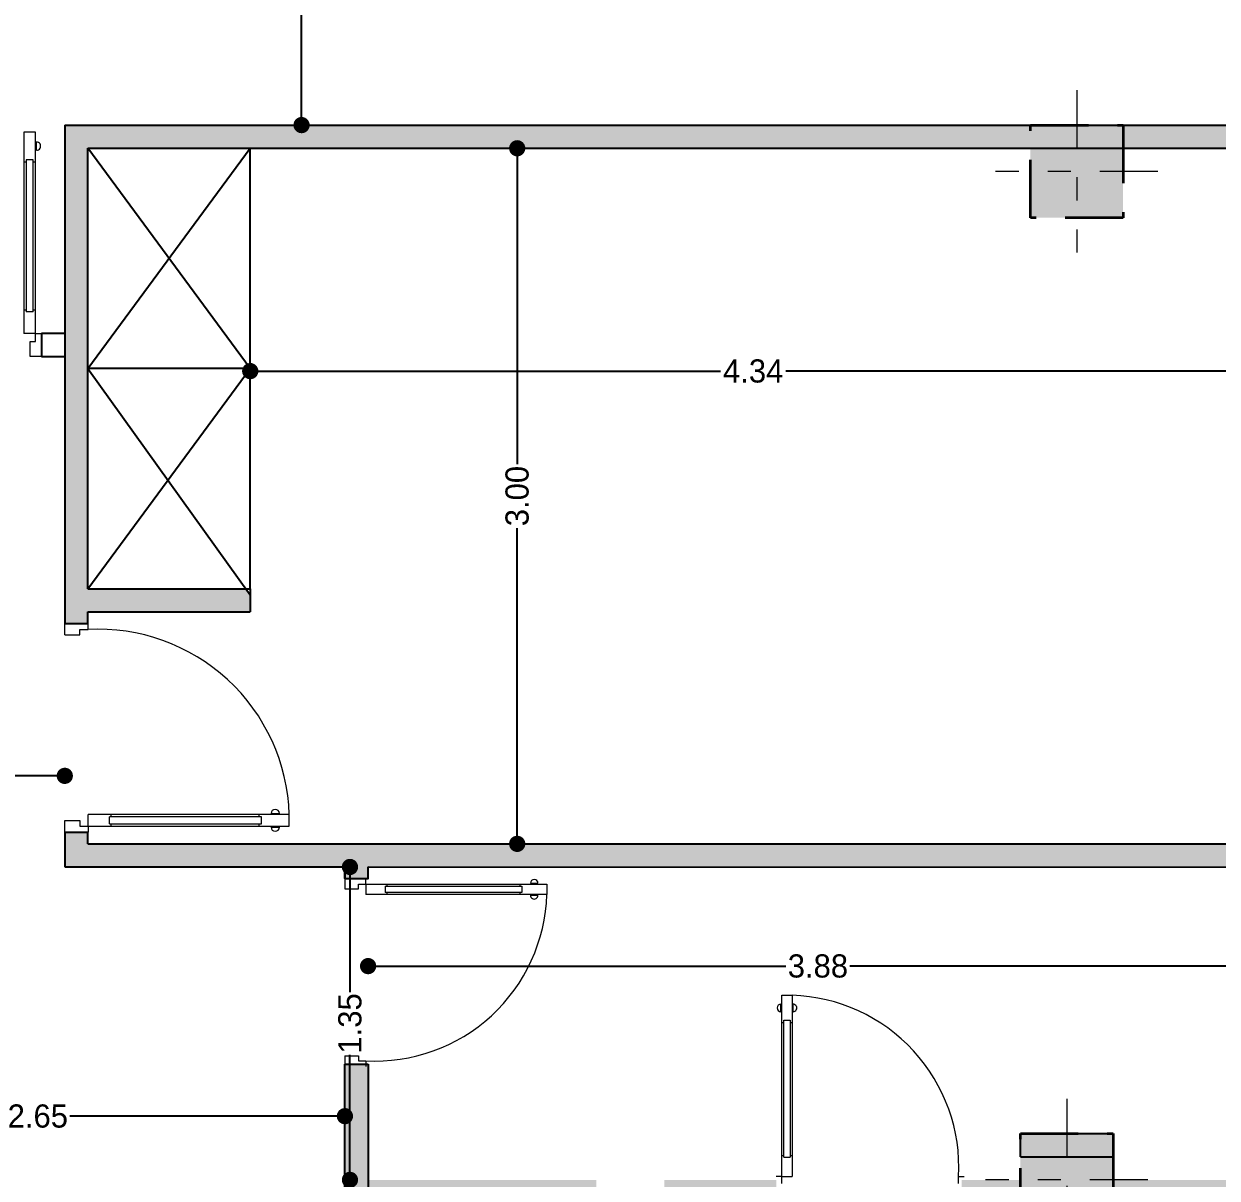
# Model space of a CAD drawing. Header units: inches. Extents: x 555 to 673, y 44 to 86.
# Drawn here: x 657.88 to 663.02, y 70.32 to 75.3 of the extents above; entities that cross this region are included whole.
import ezdxf

# ---------------------------------------------------------------- set-up
doc = ezdxf.new("R2010")
doc.units = ezdxf.units.IN
doc.header["$MEASUREMENT"] = 0
doc.linetypes.add('DASHDOT2', pattern=[0.5, 0.25, -0.125, 0, -0.125])
for name, color, linetype, lineweight in [('column', 173, 'Continuous', 35), ('cul', 173, 'Continuous', 35), ('dim', 142, 'Continuous', 5), ('door', 17, 'Continuous', 0)]:
    doc.layers.add(name, color=color, linetype=linetype, lineweight=lineweight)
doc.styles.add('Roman', font='BOD_CR.TTF')
doc.dimstyles.new('Dakheli', dxfattribs={"dimtxt": 0.1, "dimasz": 0.07, "dimexe": 0, "dimexo": 0.2135, "dimgap": 0.05, "dimtad": 0, "dimzin": 4, "dimdsep": 46, "dimtxsty": 'Roman', "dimblk": 'DOT', "dimcen": 0.092, "dimse1": 1, "dimse2": 1, "dimclrd": 251, "dimclre": 252, "dimclrt": 1, "dimadec": 0, "dimazin": 0, "dimtfac": 1, "dimtmove": 2, "dimatfit": 3, "dimldrblk": 'ORIGIN2', "dimfxl": 1, "dimfxlon": 1, "dimtolj": 1, "dimtzin": 0, "dimarcsym": 0})

# ---------------------------------------------------------------- blocks, each defined once
blk = doc.blocks.new('c40')
at = {"layer": 'cul', "linetype": 'DASHDOT2', "lineweight": 9}
h = blk.add_hatch(color=253, dxfattribs=at)
h.set_gradient(color1=(173, 173, 173), color2=(173, 173, 173), one_color=1, tint=0.6800000071525574, name='SPHERICAL')
h.paths.add_polyline_path([(0, 0.4), (-0.3999999999999986, 0.4), (-0.3999999999999986, 0), (0, 0)])
at = {"layer": 'cul', "color": 7, "linetype": 'DASHDOT2', "lineweight": 9}
for p, q in [((-0.2000000000000028, -0.15), (-0.2000000000000028, 0.55)), ((-0.5499999999999972, 0.2), (0.1499999999999986, 0.2))]:
    blk.add_line(p, q, dxfattribs=at)
at = {"layer": 'cul', "color": 7, "linetype": 'DASHDOT2'}
blk.add_lwpolyline([(0, 0.4), (-0.3999999999999986, 0.4), (-0.3999999999999986, 0), (0, 0)], close=True, dxfattribs=at)
blk = doc.blocks.new('_Dot')
at = {"color": 0, "linetype": 'ByBlock', "lineweight": -2}
blk.add_line((-0.5, 0), (-1, 0), dxfattribs=at)
at = {"color": 0, "linetype": 'ByBlock', "const_width": 0.5}
blk.add_lwpolyline([(-0.25, 0, 1), (0.25, 0, 1)], format="xyb", close=True, dxfattribs=at)
blk = doc.blocks.new('*D105')
at = {"layer": 'Defpoints', "color": 0, "transparency": 16777216}
for p in [(659.0747425806802, 77.96679645633282), (659.1151511036393, 77.96679645633282), (659.1151511036395, 74.8667964563328)]:
    blk.add_point(p, dxfattribs=at)
at = {"layer": 'dim', "color": 251, "lineweight": -2, "transparency": 16777216}
for p, q in [((659.0747425806802, 77.89679645633284), (659.0747425806802, 76.55487367056446)), ((659.0747425806802, 74.9367964563328), (659.0747425806802, 76.27871924210118))]:
    blk.add_line(p, q, dxfattribs=at)
at = {"layer": 'dim', "color": 251, "lineweight": -2, "transparency": 16777216, "xscale": 0.07, "yscale": 0.07, "zscale": 0.07}
for p, rotation in [((659.0747425806802, 77.96679645633282), 90), ((659.0747425806802, 74.8667964563328), 270)]:
    blk.add_blockref('_Dot', p, dxfattribs=dict(at, rotation=rotation))
at = {"layer": 'dim', "color": 1, "transparency": 16777216, "insert": (659.07474258068, 76.41679645633262), "char_height": 0.1, "attachment_point": 5, "rotation": 90, "style": 'Roman'}
blk.add_mtext('\\A1;3.10', dxfattribs=at)
blk = doc.blocks.new('_Origin2')
at = {"color": 0, "linetype": 'ByBlock', "lineweight": -2}
blk.add_line((-0.5, 0), (-1, 0), dxfattribs=at)
for radius in [0.5, 0.25]:
    blk.add_circle((0, 0), radius, dxfattribs=at)
blk = doc.blocks.new('*D112')
at = {"layer": 'Defpoints', "color": 0, "transparency": 16777216}
for p in [(660.005039101627, 74.76679645633286), (660.0760086464549, 74.76679645633286), (660.0760086464551, 71.7662824748864)]:
    blk.add_point(p, dxfattribs=at)
at = {"layer": 'dim', "color": 251, "lineweight": -2, "transparency": 16777216}
for p, q in [((660.005039101627, 74.69679645633286), (660.005039101627, 73.40461667984127)), ((660.005039101627, 71.83628247488639), (660.005039101627, 73.12846225137798))]:
    blk.add_line(p, q, dxfattribs=at)
at = {"layer": 'dim', "color": 251, "lineweight": -2, "transparency": 16777216, "xscale": 0.07, "yscale": 0.07, "zscale": 0.07}
for p, rotation in [((660.005039101627, 74.76679645633286), 90), ((660.005039101627, 71.7662824748864), 270)]:
    blk.add_blockref('_Dot', p, dxfattribs=dict(at, rotation=rotation))
at = {"layer": 'dim', "color": 1, "transparency": 16777216, "insert": (660.0050391016268, 73.26653946560943), "char_height": 0.1, "attachment_point": 5, "rotation": 90, "style": 'Roman'}
blk.add_mtext('\\A1;3.00', dxfattribs=at)
blk = doc.blocks.new('*D113')
at = {"layer": 'Defpoints', "color": 0, "transparency": 16777216}
for p in [(663.1930714392197, 73.80548689767548), (658.8533340502615, 73.14691890438158), (663.1930714392197, 72.38826305952851)]:
    blk.add_point(p, dxfattribs=at)
at = {"layer": 'dim', "color": 251, "lineweight": -2, "transparency": 16777216}
for p, q in [((658.9233340502616, 73.80548689767548), (660.8822110717656, 73.80548689767548)), ((663.1230714392196, 73.80548689767548), (661.1641944177156, 73.80548689767548))]:
    blk.add_line(p, q, dxfattribs=at)
at = {"layer": 'dim', "color": 251, "lineweight": -2, "transparency": 16777216, "xscale": 0.07, "yscale": 0.07, "zscale": 0.07, "rotation": 180}
blk.add_blockref('_Dot', (658.8533340502615, 73.80548689767548), dxfattribs=at)
at = {"layer": 'dim', "color": 251, "lineweight": -2, "transparency": 16777216, "xscale": 0.07, "yscale": 0.07, "zscale": 0.07}
blk.add_blockref('_Dot', (663.1930714392197, 73.80548689767548), dxfattribs=at)
at = {"layer": 'dim', "color": 1, "transparency": 16777216, "insert": (661.0232027447406, 73.80548689767548), "char_height": 0.1, "attachment_point": 5, "style": 'Roman'}
blk.add_mtext('\\A1;4.34', dxfattribs=at)
blk = doc.blocks.new('*D116')
at = {"layer": 'Defpoints', "color": 0, "transparency": 16777216}
for p in [(659.2835818265331, 71.66656948554373), (660.7991739174917, 71.66656948554373), (660.7989812142602, 70.31677466344007)]:
    blk.add_point(p, dxfattribs=at)
at = {"layer": 'dim', "color": 251, "lineweight": -2, "transparency": 16777216}
for p, q in [((659.2835818265331, 71.59656948554374), (659.2835818265331, 71.12687268009371)), ((659.2835818265331, 70.38677466344006), (659.2835818265331, 70.85647146889009))]:
    blk.add_line(p, q, dxfattribs=at)
at = {"layer": 'dim', "color": 251, "lineweight": -2, "transparency": 16777216, "xscale": 0.07, "yscale": 0.07, "zscale": 0.07}
for p, rotation in [((659.2835818265331, 71.66656948554373), 90), ((659.2835818265331, 70.31677466344007), 270)]:
    blk.add_blockref('_Dot', p, dxfattribs=dict(at, rotation=rotation))
at = {"layer": 'dim', "color": 1, "transparency": 16777216, "insert": (659.283581826533, 70.9916720744917), "char_height": 0.1, "attachment_point": 5, "rotation": 90, "style": 'Roman'}
blk.add_mtext('\\A1;1.35', dxfattribs=at)
blk = doc.blocks.new('*D135')
at = {"layer": 'Defpoints', "color": 0, "transparency": 16777216}
for p in [(656.6118505007018, 70.85614026738796), (659.261864383698, 70.59160512649115), (659.261864383698, 70.56677466344)]:
    blk.add_point(p, dxfattribs=at)
at = {"layer": 'dim', "color": 251, "lineweight": -2, "transparency": 16777216}
for p, q in [((656.6818505007018, 70.59160512649115), (657.7984017268327, 70.59160512649115)), ((659.1918643836979, 70.59160512649115), (658.075313157567, 70.59160512649115))]:
    blk.add_line(p, q, dxfattribs=at)
at = {"layer": 'dim', "color": 251, "lineweight": -2, "transparency": 16777216, "xscale": 0.07, "yscale": 0.07, "zscale": 0.07, "rotation": 180}
blk.add_blockref('_Dot', (656.6118505007018, 70.59160512649115), dxfattribs=at)
at = {"layer": 'dim', "color": 251, "lineweight": -2, "transparency": 16777216, "xscale": 0.07, "yscale": 0.07, "zscale": 0.07}
blk.add_blockref('_Dot', (659.261864383698, 70.59160512649115), dxfattribs=at)
at = {"layer": 'dim', "color": 1, "transparency": 16777216, "insert": (657.9368574421998, 70.59160512649115), "char_height": 0.1, "attachment_point": 5, "style": 'Roman'}
blk.add_mtext('\\A1;2.65', dxfattribs=at)
blk = doc.blocks.new('*D136')
at = {"layer": 'Defpoints', "color": 0, "transparency": 16777216}
for p in [(656.6118519308305, 72.05966646028983), (658.0532021026762, 72.05966646028985), (658.0532021026762, 72.05966625830258)]:
    blk.add_point(p, dxfattribs=at)
at = {"layer": 'dim', "color": 251, "lineweight": -2, "transparency": 16777216}
for p, q in [((656.6818519308306, 72.05966625830258), (657.1964180084263, 72.05966625830258)), ((657.983202102676, 72.05966625830258), (657.4686360250804, 72.05966625830258))]:
    blk.add_line(p, q, dxfattribs=at)
at = {"layer": 'dim', "color": 251, "lineweight": -2, "transparency": 16777216, "xscale": 0.07, "yscale": 0.07, "zscale": 0.07, "rotation": 180}
blk.add_blockref('_Dot', (656.6118519308305, 72.05966625830258), dxfattribs=at)
at = {"layer": 'dim', "color": 251, "lineweight": -2, "transparency": 16777216, "xscale": 0.07, "yscale": 0.07, "zscale": 0.07}
blk.add_blockref('_Dot', (658.0532021026762, 72.05966625830258), dxfattribs=at)
at = {"layer": 'dim', "color": 1, "transparency": 16777216, "insert": (657.3325270167534, 72.05966625830258), "char_height": 0.1, "attachment_point": 5, "style": 'Roman'}
blk.add_mtext('\\A1;1.44', dxfattribs=at)
blk = doc.blocks.new('*D77')
at = {"layer": 'Defpoints', "color": 0, "transparency": 16777216}
for p in [(659.3618744452535, 71.23888806284256), (663.2430714392199, 70.86182239890181), (659.3618744452535, 70.54611879904806)]:
    blk.add_point(p, dxfattribs=at)
at = {"layer": 'dim', "color": 251, "lineweight": -2, "transparency": 16777216}
for p, q in [((659.4318744452536, 71.23888806284256), (661.164320027778, 71.23888806284256)), ((663.1730714392199, 71.23888806284256), (661.4406258566955, 71.23888806284256))]:
    blk.add_line(p, q, dxfattribs=at)
at = {"layer": 'dim', "color": 251, "lineweight": -2, "transparency": 16777216, "xscale": 0.07, "yscale": 0.07, "zscale": 0.07, "rotation": 180}
blk.add_blockref('_Dot', (659.3618744452535, 71.23888806284256), dxfattribs=at)
at = {"layer": 'dim', "color": 251, "lineweight": -2, "transparency": 16777216, "xscale": 0.07, "yscale": 0.07, "zscale": 0.07}
blk.add_blockref('_Dot', (663.2430714392199, 71.23888806284256), dxfattribs=at)
at = {"layer": 'dim', "color": 1, "transparency": 16777216, "insert": (661.3024729422368, 71.23888806284256), "char_height": 0.1, "attachment_point": 5, "style": 'Roman'}
blk.add_mtext('\\A1;3.88', dxfattribs=at)

msp = doc.modelspace()

# ---------------------------------------------------------------- hatches: boundary and pattern name
h = msp.add_hatch(color=256)
h.dxf.hatch_style = 1
h.paths.add_polyline_path([(663.0172699122638, 70.21677466343998), (662.8684344245205, 70.21677466343998), (662.8684344245205, 66.72158088246724), (663.0157335836194, 66.72158088246724)])
h.paths.add_polyline_path([(663.3430714392197, 72.3882630595285), (663.1930714392197, 72.38826305952851), (663.1930714392197, 71.7662824748865), (658.1533340502617, 71.7662824748863), (658.1533340502617, 71.81628247488628), (658.0532021026763, 71.81628247488628), (658.0532021026763, 71.66696151374978), (659.2618999768765, 71.66678895420027), (659.2618928518318, 71.61688139256553), (659.3617462230033, 71.61688139256553), (659.3617630955536, 71.66677469725886), (663.3430714392197, 71.66620630644024), (663.3430714392197, 71.7662824748865)])
h.paths.add_polyline_path([(663.1930714392198, 74.766796456333), (663.1930714392198, 74.38826305952847), (663.3430714392197, 74.38826305952848), (663.3430714392197, 74.8667964563329), (663.3430714392197, 75.41910155344601), (663.1930714392197, 75.41910155344603), (663.1930714392198, 74.8667964563329), (658.0532021026761, 74.86679645633275), (658.0532021026763, 72.86679645633274), (658.0532021026763, 72.71679645633272), (658.153334050261, 72.71679645633276), (658.153334050261, 72.76679645633274), (658.8533340502615, 72.76679645633283), (658.8533340502615, 72.81411740672527), (658.8533340502615, 72.84045693152903), (658.8344495670524, 72.86679645633284), (658.1533340502614, 72.86679645633275), (658.1533340502613, 74.76679645633274)])
h.paths.add_polyline_path([(653.5940180551587, 68.65361043646283), (654.0188098795343, 68.65361043646283), (654.0188098795343, 69.07199802162557), (653.5940180551587, 69.07199802162557)], flags=9)
h.paths.add_polyline_path([(654.2958651406999, 68.81970051973308), (654.6263647621988, 68.81970051973308), (654.6263647621988, 69.23808810489584), (654.2958651406999, 69.23808810489584)], flags=9)
h.paths.add_polyline_path([(654.8940180551587, 68.65361043646283), (655.3188098795343, 68.65361043646283), (655.3188098795343, 69.07199802162557), (654.8940180551587, 69.07199802162557)], flags=9)
h.paths.add_polyline_path([(655.607445334513, 69.19892833490091), (655.607445334513, 69.62372015927637), (655.1890577493502, 69.62372015927637), (655.1890577493502, 69.19892833490091)], flags=9)
h.paths.add_polyline_path([(654.2298566160341, 65.39892833490092), (654.2298566160341, 65.8237201592764), (653.8114690308714, 65.8237201592764), (653.8114690308714, 65.39892833490092)], flags=9)
h.paths.add_polyline_path([(657.436632059965, 65.54892833490094), (657.436632059965, 65.97372015927641), (657.0182444748021, 65.97372015927641), (657.0182444748021, 65.54892833490094)], flags=9)
h.paths.add_polyline_path([(656.5184730135237, 66.08387930768583), (656.9432648378993, 66.08387930768583), (656.9432648378993, 66.5022668928486), (656.5184730135237, 66.5022668928486)], flags=9)
h.paths.add_polyline_path([(657.4360357427817, 67.34892833490083), (657.4360357427817, 67.77372015927631), (657.017648157619, 67.77372015927631), (657.017648157619, 67.34892833490083)], flags=9)
h.paths.add_polyline_path([(656.5684730135237, 67.74614491379613), (656.9932648378993, 67.74614491379613), (656.9932648378993, 68.16453249895889), (656.5684730135237, 68.16453249895889)], flags=9)
h.paths.add_polyline_path([(657.9474472225673, 60.30603865774918), (657.9474472225673, 60.73083048212466), (657.5290596374045, 60.73083048212466), (657.5290596374045, 60.30603865774918)], flags=9)
h.paths.add_polyline_path([(659.2811430348794, 76.20467306496252), (659.2811430348794, 76.629464889338), (658.8627554497166, 76.629464889338), (658.8627554497166, 76.20467306496252)], flags=9)
h.paths.add_polyline_path([(659.8356727285556, 77.47302667298764), (660.2604645529312, 77.47302667298764), (660.2604645529312, 77.89141425815042), (659.8356727285556, 77.89141425815042)], flags=9)
h.paths.add_polyline_path([(660.2114395558262, 73.05441607423933), (660.2114395558262, 73.4792078986148), (659.7930519706636, 73.4792078986148), (659.7930519706636, 73.05441607423933)], flags=25)
h.paths.add_polyline_path([(660.8119650460274, 73.59895018306533), (661.236756870403, 73.59895018306533), (661.236756870403, 74.01733776822807), (660.8119650460274, 74.01733776822807)], flags=25)
h.paths.add_polyline_path([(654.7454098518169, 73.83476854158232), (655.1702016761923, 73.83476854158232), (655.1702016761923, 74.25315612674508), (654.7454098518169, 74.25315612674508)], flags=9)
h.paths.add_polyline_path([(654.1132911757506, 74.50574371795263), (654.1132911757506, 74.9305355423281), (653.694903590588, 74.9305355423281), (653.694903590588, 74.50574371795263)], flags=9)
h.paths.add_polyline_path([(654.793201168791, 70.77347671842068), (654.793201168791, 71.19826854279616), (654.3748135836283, 71.19826854279616), (654.3748135836283, 70.77347671842068)], flags=9)
h.paths.add_polyline_path([(660.2208124247397, 70.77322854562381), (660.2208124247397, 71.19802036999928), (659.802424839577, 71.19802036999928), (659.802424839577, 70.77322854562381)], flags=9)
h.paths.add_polyline_path([(660.2573909181557, 68.80478753247849), (660.2573909181557, 69.22957935685398), (659.8390033329929, 69.22957935685398), (659.8390033329929, 68.80478753247849)], flags=9)
h.paths.add_polyline_path([(659.902131259913, 69.32409742430129), (660.3269230842884, 69.32409742430129), (660.3269230842884, 69.74248500946405), (659.902131259913, 69.74248500946405)], flags=9)
h.paths.add_polyline_path([(660.5406833400044, 66.64892833490092), (660.5406833400044, 67.07372015927639), (660.1222957548416, 67.07372015927639), (660.1222957548416, 66.64892833490092)], flags=9)
h.paths.add_polyline_path([(661.0868329670677, 67.13327637132731), (662.1498616164537, 67.13327637132731), (662.1498616164537, 67.54541825400123), (661.0868329670677, 67.54541825400123)], flags=9)
h.paths.add_polyline_path([(660.738275766536, 71.24193939019538), (661.8322730380231, 71.24193939019538), (661.8322730380231, 71.65408127286932), (660.738275766536, 71.65408127286932)], flags=9)
h.paths.add_polyline_path([(656.2121966350463, 69.6248228066146), (657.0111052298621, 69.6248228066146), (657.0111052298621, 70.03696468928854), (656.2121966350463, 70.03696468928854)], flags=9)
h.paths.add_polyline_path([(654.317743690594, 70.31054438380275), (654.4555218745714, 70.31054438380275), (654.4555218745714, 70.34792606162607), (654.317743690594, 70.34792606162607)], flags=9)
h.paths.add_polyline_path([(660.8225497051408, 72.02139936827818), (662.0562468402022, 72.02139936827818), (662.0562468402022, 72.43354125095212), (660.8225497051408, 72.43354125095212)], flags=9)
h.paths.add_polyline_path([(659.9964889930125, 77.22280292042366), (661.5095858552224, 77.22280292042366), (661.5095858552224, 77.6349448030976), (659.9964889930125, 77.6349448030976)], flags=9)
h.paths.add_polyline_path([(662.0646274311874, 52.47135890541874), (667.2485292047209, 52.47135890541874), (667.2485292047209, 53.29564267076662), (662.0646274311874, 53.29564267076662)], flags=9)
h.paths.add_polyline_path([(655.159807964295, 65.31467479304735), (655.5432066031287, 65.31467479304735), (655.5432066031287, 65.60193850532828), (655.159807964295, 65.60193850532828)], flags=9)
h.paths.add_polyline_path([(659.1162217976861, 56.45613721699596), (660.2102190691731, 56.45613721699596), (660.2102190691731, 56.8682790996699), (659.1162217976861, 56.8682790996699)], flags=9)
h.paths.add_polyline_path([(655.4826610659346, 58.8222567624479), (657.0268629758936, 58.8222567624479), (657.0268629758936, 59.23439864512184), (655.4826610659346, 59.23439864512184)], flags=9)
h.paths.add_polyline_path([(654.404490133925, 62.39122790843565), (654.7218161912239, 62.39122790843565), (654.7218161912239, 62.80336979110959), (654.404490133925, 62.80336979110959)], flags=9)
h.paths.add_polyline_path([(659.8506401343391, 59.28056749315974), (660.7427274467537, 59.28056749315974), (660.7427274467537, 59.69270937583367), (659.8506401343391, 59.69270937583367)], flags=9)
h.paths.add_polyline_path([(660.7564441492481, 63.96458105203778), (661.7417101792618, 63.96458105203778), (661.7417101792618, 64.37672293471172), (660.7564441492481, 64.37672293471172)], flags=9)
h.paths.add_polyline_path([(655.0385968249188, 70.57176358586916), (655.7133580800348, 70.57176358586916), (655.7133580800348, 70.9839054685431), (655.0385968249188, 70.9839054685431)], flags=9)
h = msp.add_hatch(color=256)
h.dxf.hatch_style = 1
h.paths.add_polyline_path([(554.8608834537959, 70.58895125139907), (554.8608620814847, 70.88835707376052), (554.7608905071997, 70.88835707376052), (554.7608905071997, 70.87840557391426), (554.7608620390711, 68.68895125139902), (554.8608500393781, 68.688951251399)])
h.paths.add_polyline_path([(555.844962265465, 70.38895125139912), (554.8608799364887, 70.38895125139912), (554.8608781778352, 70.2889512513991), (555.844962265465, 70.2889512513991)])
h.paths.add_polyline_path([(556.6216815758703, 70.33895125139911), (556.6216815758703, 70.38895125139915), (556.1392028757136, 70.38895125139912), (556.1392028757136, 70.2889512513991), (556.3706829098813, 70.2889512513991), (556.6216815758703, 70.2889512513991)])
h.paths.add_polyline_path([(558.8385311405137, 70.38895125139916), (557.6749777766202, 70.38895125139915), (557.6749777766202, 70.28895125139908), (558.8385311405137, 70.28895125139907)])
h.paths.add_polyline_path([(557.6749777766202, 70.38895125139909), (557.5249777766202, 70.38895125139909), (557.4216815758703, 70.38895125139912), (557.4216815758703, 70.2889512513991), (557.6749777766202, 70.28895125139908)])
h.paths.add_polyline_path([(660.345964610092, 70.31677466344003), (659.3618822811158, 70.31677466344003), (659.3618805224622, 70.21677466344), (660.345964610092, 70.21677466344)])
h.paths.add_polyline_path([(659.3618857984229, 70.51677466343997), (659.3618644261117, 70.81618048580142), (659.2618928518268, 70.81618048580142), (659.2618928518268, 70.80622898595517), (659.2618643836981, 68.61677466343993), (659.361852384005, 68.61677466343991)])
h.paths.add_polyline_path([(661.1226839204974, 70.26677466344), (661.1226839204974, 70.31677466344006), (660.6402052203406, 70.31677466344003), (660.6402052203406, 70.21677466344), (660.8716852545082, 70.21677466344), (661.1226839204974, 70.21677466344)])
h.paths.add_polyline_path([(662.1759801212471, 70.31677466344), (662.0259801212471, 70.31677466344), (661.9226839204973, 70.31677466344003), (661.9226839204973, 70.21677466344), (662.1759801212471, 70.21677466343999)])
h.paths.add_polyline_path([(663.3395334851407, 70.31677466344007), (662.575980121247, 70.31677466344006), (662.575980121247, 70.21677466343999), (663.3395334851407, 70.21677466343998)])

# ---------------------------------------------------------------- linework, layer by layer
for p, q in [((658.0532021026761, 74.86679645633275), (658.0532021026763, 72.86679645633274)), ((658.0532021026761, 74.86679645633275), (663.1930714392197, 74.8667964563329)), ((658.0529802150432, 74.7978982459556), (658.0531118420743, 74.7978982459556)), ((658.1533340502613, 74.76679645633274), (663.1930714392197, 74.766796456333)), ((658.1533340502614, 72.86679645633275), (658.1533340502613, 74.76679645633274)), ((658.8533340502615, 73.81679645633282), (658.1533340502613, 74.76679645633276)), ((658.1533340502614, 73.81679645633272), (658.8533340502614, 74.76679645633278)), ((658.8533340502615, 72.86679645633284), (658.8533340502614, 74.7667964563328)), ((657.9532021026818, 73.9682712512242), (657.9532021026818, 73.86823218668081)), ((658.0532021026818, 73.9682712512242), (657.9532021026818, 73.9682712512242)), ((657.9532021026821, 73.86823218668083), (658.0532021026819, 73.86823218668083)), ((658.8533340502615, 73.81679645633282), (658.1533340502614, 73.81679645633272)), ((658.1533340502614, 73.81679645633272), (658.8533340502615, 72.84045693152903)), ((658.1533340502614, 72.86679645633275), (658.8533340502615, 73.81679645633282)), ((658.0532021026763, 72.86679645633274), (658.0532021026763, 72.71679645633274)), ((658.1533340502614, 72.86679645633275), (658.8533340502615, 72.86679645633284)), ((658.8533340502615, 72.86679645633282), (658.8533340502615, 72.81411740672527)), ((658.8533340502615, 72.81411740672527), (658.8533340502615, 72.76679645633283)), ((658.153334050261, 72.71679645633276), (658.153334050261, 72.76679645633274)), ((658.153334050261, 72.76679645633274), (658.8533340502615, 72.76679645633283)), ((658.0532021026763, 72.71679645633272), (658.1533340502612, 72.71679645633276)), ((658.052876862785, 71.76628247488628), (658.0532021026763, 71.76628247488631)), ((658.0532021026763, 71.81628247488628), (658.0532021026763, 71.66696151374975)), ((658.0532021026763, 71.81628247488628), (658.1533340502617, 71.81628247488628)), ((658.1533340502617, 71.76628247488625), (658.1533340502617, 71.81628247488626)), ((658.1533340502617, 71.7662824748863), (663.1930714392197, 71.7662824748865)), ((658.0528623016208, 71.6669615622614), (658.0532021026763, 71.66696151374978)), ((658.0532021026763, 71.66696151374978), (659.2618999768765, 71.66678895420027)), ((659.2618928518318, 71.61688139256553), (659.2618999768765, 71.66678895420029)), ((659.3617462230033, 71.61688139256553), (659.3617630955536, 71.66677469725889)), ((659.3617630955536, 71.66677469725886), (663.3430714392196, 71.66620630644024)), ((662.7538714810627, 71.66629042347355), (662.7538714810627, 71.66677466344004)), ((659.2616645129274, 71.61688139256553), (659.3616787894107, 71.61688139256553)), ((659.2618643836981, 68.61677466343993), (659.261864383698, 70.81618048580142)), ((659.261864383698, 70.81618048580142), (659.3618786601812, 70.81618048580142)), ((659.3618644261117, 70.81618048580141), (659.3619000749063, 70.31677466344003)), ((659.261864383698, 70.51677466344), (659.261864383698, 70.61677466344)), ((659.3618857984229, 70.51677466343997), (659.361852384005, 68.61677466343993)), ((662.1759801212471, 70.51677466344), (662.575980121247, 70.51677466344)), ((662.1759801212471, 70.41677466343998), (662.1759801212471, 70.51677466344)), ((662.1759801212471, 70.41677466343998), (662.575980121247, 70.41677466344))]:
    msp.add_line(p, q)
for points in [[(659.2618643836929, 71.66678895928173), (659.2618643836929, 71.61688139256553), (659.3619999805359, 71.61688139256553), (659.3619999805359, 71.66677466344001)], [(662.1759801212471, 70.41677466343998), (662.1759801212471, 70.46677466343999)]]:
    msp.add_lwpolyline(points)
at = {"layer": 'door', "lineweight": 9}
for p, q in [((657.9267259253133, 74.83683665556299), (657.8766496104308, 74.83683665556299)), ((657.8766496104308, 74.83683665556299), (657.8766496104374, 73.96838481644596)), ((657.9267259253206, 73.96838481644357), (657.9267259253133, 74.83683665556299)), ((657.9308311389834, 74.75818256479846), (657.9308311389834, 74.79437174349147)), ((657.8866648734084, 74.70663823686789), (657.876649610432, 74.70663823686789)), ((657.9167106623381, 74.71712039804112), (657.8866648734084, 74.71712039804112)), ((657.8866648734084, 74.71712039804112), (657.8866648734135, 74.06105887216017)), ((657.9167106623429, 74.06105887216017), (657.9167106623381, 74.71712039804112)), ((657.9267259253147, 74.70663823686789), (657.9167106623381, 74.70663823686789)), ((657.886664873413, 74.06853744621111), (657.8766496104365, 74.06853744621111)), ((657.9167106623429, 74.06105887216017), (657.8866648734135, 74.06105887216017)), ((657.926725925319, 74.06853744621111), (657.9167106623426, 74.06853744621111)), ((657.9267259253204, 73.96838481644596), (657.8766496104374, 73.96838481644596)), ((657.9031257877995, 73.86823218668081), (657.9031257877988, 73.9335760357099)), ((657.9031257877988, 73.9335760357099), (657.9267259253204, 73.9335760357099)), ((657.9267259253206, 73.96838481644357), (657.9532021026818, 73.96838481644437)), ((657.9267259253204, 73.9335760357099), (657.9267259253206, 73.96838481644357)), ((657.9532021026818, 73.86823218668081), (657.9031257877995, 73.86823218668081)), ((658.0532021026706, 72.66757982789012), (658.0532021026706, 72.7176561427728)), ((658.1533547324422, 72.69117996541154), (658.1533547324422, 72.7176561427728)), ((658.0532021026706, 72.66757982789012), (658.1185459516989, 72.66757982789062)), ((658.1185459516989, 72.66757982789062), (658.1185459516989, 72.69117996541154)), ((658.1185459516989, 72.69117996541154), (658.1533547324422, 72.69117996541154)), ((659.0218065715585, 71.89283496713733), (658.1533547324414, 71.89283496713085)), ((658.1533547324414, 71.84275865224787), (658.1533547324414, 71.89283496713085)), ((658.9020903140366, 71.8828197041596), (658.2460287881556, 71.88281970415474)), ((658.2460287881556, 71.85277391522527), (658.2460287881556, 71.88281970415474)), ((658.2535073622066, 71.88281970415522), (658.2535073622066, 71.89283496713168)), ((658.8916081528635, 71.8828197041596), (658.8916081528635, 71.8928349671362)), ((658.9020903140366, 71.85277391523013), (658.9020903140366, 71.8828197041596)), ((658.943152480793, 71.89694018080618), (658.9793416594861, 71.89694018080651)), ((659.0218065715585, 71.84275865225483), (659.0218065715585, 71.89283496713733)), ((658.0532021026763, 71.86635878976878), (658.1185459517054, 71.86635878976927)), ((658.0532021026763, 71.81628247488628), (658.0532021026763, 71.86635878976878)), ((658.1185459517054, 71.86635878976927), (658.1185459517054, 71.84275865224787)), ((658.1185459517054, 71.84275865224787), (658.153354732439, 71.84275865224754)), ((658.153354732439, 71.84275865224754), (659.0218065715585, 71.84275865225483)), ((658.153354732439, 71.84275865224754), (658.1533547324398, 71.81628247488628)), ((658.2460287881556, 71.85277391522527), (658.9020903140366, 71.85277391523013)), ((658.2535073622066, 71.84275865224916), (658.2535073622066, 71.8527739152256)), ((658.8916081528635, 71.84275865225354), (658.8916081528635, 71.85277391523013)), ((658.9431524807939, 71.83865343858486), (658.9793416594869, 71.83865343858486)), ((659.2618928518318, 71.61688139256553), (659.2618928518318, 71.57184514775392)), ((659.351965341453, 71.59306998375646), (659.3519653414537, 71.61688139256553)), ((659.2618928518318, 71.57184514775392), (659.3206599873272, 71.57184514775348)), ((659.3206599873272, 71.5930699837562), (659.351965341453, 71.59306998375646)), ((659.3206599873272, 71.57184514775348), (659.3206599873272, 71.5930699837562)), ((659.351965341453, 71.59306998375646), (660.1330094283721, 71.59306998374994)), ((659.3519653414553, 71.5930699837562), (659.3519653414553, 71.54803373894414)), ((659.4353119589254, 71.58406273479306), (660.025342346752, 71.58406273478869)), ((659.4353119589254, 71.58406273479306), (659.4353119589254, 71.55704098790612)), ((659.4420378310786, 71.59306998375503), (659.4420378310786, 71.58406273479277)), ((660.0159151918615, 71.5930699837511), (660.0159151918615, 71.58406273478869)), ((660.025342346752, 71.58406273478869), (660.025342346752, 71.55704098790176)), ((660.0622716974624, 71.59676201676552), (660.0948185155535, 71.59676201676552)), ((660.1330094283721, 71.59306998374994), (660.1330094283721, 71.54803373893832)), ((660.1330094283721, 71.54803373893832), (659.3519653414553, 71.54803373894414)), ((660.025342346752, 71.55704098790176), (659.4353119589254, 71.55704098790612)), ((659.4420378310786, 71.55704098790568), (659.4420378310786, 71.54803373894342)), ((660.0159151918615, 71.55704098790176), (660.0159151918615, 71.54803373893932)), ((660.0622716974616, 71.54434170592376), (660.0948185155528, 71.54434170592344)), ((661.1464953293129, 71.11289123998039), (661.1915315741246, 71.11289123998039)), ((661.1464953293063, 70.33184715306122), (661.1464953293129, 71.11289123998039)), ((661.1915315741246, 71.11289123998039), (661.1915315741186, 70.33184715306344)), ((661.1428032962974, 71.04215350907064), (661.1428032962974, 71.07470032716172)), ((661.195223607139, 71.0421535090699), (661.1952236071394, 71.07470032716098)), ((661.1464953293118, 70.99579700346963), (661.1555025782742, 70.99579700346963)), ((661.1555025782742, 71.00522415836029), (661.1825243251611, 71.00522415836029)), ((661.1555025782696, 70.4151937705336), (661.1555025782742, 71.00522415836029)), ((661.1825243251611, 71.00522415836029), (661.1825243251566, 70.4151937705336)), ((661.1825243251611, 70.99579700346963), (661.1915315741234, 70.99579700346963)), ((659.2618928518268, 70.85126523076694), (659.2618928518268, 70.80622898595517)), ((659.2618928518268, 70.85126523076694), (659.3206599873212, 70.85126523076649)), ((659.3206599873212, 70.85126523076649), (659.3206599873212, 70.83004039476421)), ((659.3206599873212, 70.83004039476421), (659.351965341456, 70.83004039476421)), ((659.351965341456, 70.83004039476421), (659.351965341456, 70.80622898595517)), ((661.1464953293078, 70.4219196426868), (661.1555025782701, 70.4219196426868)), ((661.1555025782696, 70.4151937705336), (661.1825243251566, 70.4151937705336)), ((661.1825243251571, 70.4219196426868), (661.1915315741193, 70.4219196426868)), ((661.1464953293063, 70.33184715306122), (661.1226839204974, 70.33184715306194)), ((661.1464953293066, 70.33184715306344), (661.1915315741186, 70.33184715306344)), ((661.1464953293066, 70.30054179893538), (661.1464953293063, 70.33184715306122)), ((661.9095249182986, 70.30054179892953), (661.9095249182986, 70.3318471530641)), ((661.9095249182986, 70.3318471530641), (661.9333363271078, 70.3318471530641))]:
    msp.add_line(p, q, dxfattribs=at)
for centre, radius, start, end in [((657.9308311389834, 74.77627715414496), 0.0180945893463663, 270.0000000003647, 90.00000000036476), ((658.1970438651349, 71.86717560595221), 0.8251617567013163, 1.781965933584547, 93.0350096899715), ((658.9612470701388, 71.89694018080618), 0.0180945893463663, 3.659928e-10, 180.000000000366), ((658.9612470701403, 71.83865343858486), 0.0180945893463663, 180.000000000366, 3.659928e-10), ((660.078545106508, 71.59676201676552), 0.016273409045387, 359.9999999996368, 179.9999999996368), ((659.3912572598043, 71.57111054230842), 0.7421110553198155, 266.9649903101198, 358.2180340664248), ((660.0785451065065, 71.54434170592376), 0.016273409045387, 179.9999999996368, 359.9999999996368), ((661.1684547707544, 70.37113907141251), 0.7421110553198155, 356.96499031012, 88.21803406642326), ((661.1428032962974, 71.05842691811618), 0.016273409045387, 89.99999999963522, 269.9999999996352), ((661.195223607139, 71.0584269181147), 0.016273409045387, 269.9999999996352, 89.99999999963522)]:
    msp.add_arc(centre, radius, start, end, dxfattribs=at)

# ---------------------------------------------------------------- block references
at = {"layer": 'column', "xscale": -1, "rotation": 90}
for p in [(662.619294174306, 74.46679645633289), (662.575980121247, 70.11677466344)]:
    msp.add_blockref('c40', p, dxfattribs=at)

# ---------------------------------------------------------------- dimensions: what is measured, and where the dimension line sits
at = {"layer": 'dim'}
for base, p1, p2, picture, middle in [((659.0747425806802, 77.96679645633282), (659.1151511036392, 74.86679645633278), (659.115151103639, 77.9667964563328), '*D105', (659.07474258068, 76.41679645633262)), ((660.005039101627, 74.76679645633286), (660.0760086464549, 71.76628247488637), (660.0760086464547, 74.76679645633283), '*D112', (660.0050391016268, 73.26653946560943)), ((659.2835818265331, 71.66656948554373), (660.7989812142599, 70.31677466344004), (660.7991739174915, 71.6665694855437), '*D116', (659.283581826533, 70.9916720744917))]:
    dim = msp.add_linear_dim(base=base, p1=p1, p2=p2, angle=90, dimstyle='Dakheli', dxfattribs=at)
    dim.commit()
    dim.dimension.update_dxf_attribs({"geometry": picture, "text_midpoint": middle})
for base, p1, p2, picture, middle in [((663.1930714392197, 73.80548689767548), (658.8533340502615, 73.14691890438158), (663.1930714392197, 72.38826305952851), '*D113', (661.0232027447406, 73.80548689767548)), ((658.0532021026762, 72.05966625830258), (656.6118519308305, 72.05966646028983), (658.0532021026762, 72.05966646028985), '*D136', (657.3325270167534, 72.05966625830258)), ((659.3618744452535, 71.23888806284256), (663.2430714392199, 70.86182239890181), (659.3618744452535, 70.54611879904806), '*D77', (661.3024729422368, 71.23888806284256)), ((659.261864383698, 70.59160512649115), (656.6118505007018, 70.85614026738796), (659.261864383698, 70.56677466344), '*D135', (657.9368574421998, 70.59160512649115))]:
    dim = msp.add_linear_dim(base=base, p1=p1, p2=p2, dimstyle='Dakheli', dxfattribs=at)
    dim.commit()
    dim.dimension.update_dxf_attribs({"geometry": picture, "text_midpoint": middle})

doc.saveas('drawing.dxf')
